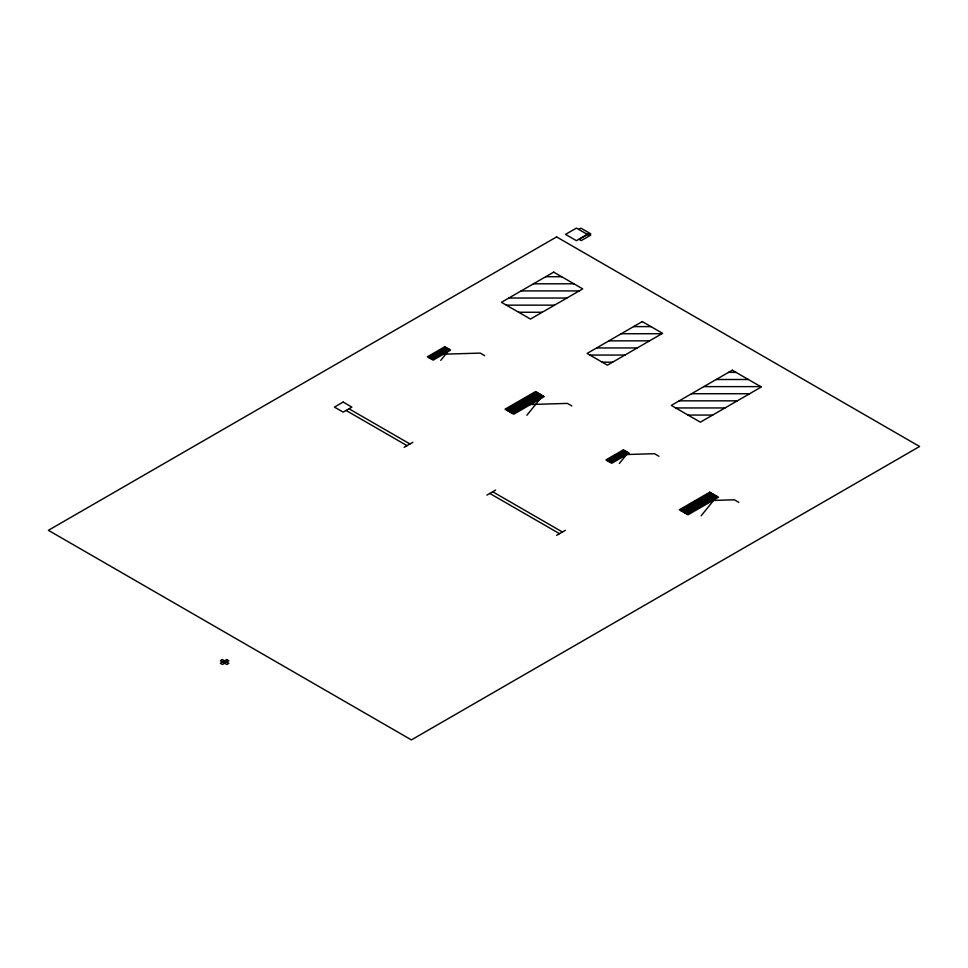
<?xml version="1.0" encoding="UTF-8"?>
<svg xmlns="http://www.w3.org/2000/svg" width="968" height="968" viewBox="0 0 968 968"><rect width="100%" height="100%" fill="white"/><g stroke="black" fill="none" stroke-linecap="round" stroke-linejoin="round"><path stroke-width="1.45" d="M440.755 360.362L447.7 351.759M526.882 415.248L539.902 399.131M619.351 463.466L626.296 454.875M701.122 515.835L714.142 499.718M578.719 229.404L580.897 228.145L590.77 233.845L588.592 235.103L576.42 228.097L565.53 234.389L576.42 240.681L587.31 234.389M428.824 357.628L446.248 347.572M430.276 358.475L447.7 348.407M431.728 359.309L449.152 349.242M404.14 447.325L412.852 442.303M506.506 410.021L536.998 392.415M507.958 410.868L538.45 393.262M509.41 411.702L539.902 394.097M510.862 412.537L541.354 394.932M512.314 413.384L542.806 395.779M486.904 495.108L495.616 490.086M607.42 460.744L624.844 450.689M608.872 461.579L626.296 451.524M610.324 462.414L627.748 452.358M556.6 535.352L565.312 530.319M680.746 510.62L711.238 493.014M682.198 511.455L712.69 493.861M683.65 512.302L714.142 494.696M685.102 513.137L715.594 495.531M686.554 513.972L717.046 496.366M440.44 354.276L480.273 353.102L484.714 355.667M527.56 404.576L567.393 403.402L571.834 405.967M614.68 454.875L654.513 453.702L658.954 456.267M694.54 500.976L734.373 499.803L738.814 502.368M545.77 276.703L561.621 276.703M533.453 283.805L573.939 283.805M521.135 290.92L579.215 290.92M508.817 298.035L566.897 298.035M506.361 305.15L554.567 305.15M518.679 312.265L542.249 312.265M633.556 326.615L650.98 326.615M621.238 333.73L661.894 333.73M608.92 340.845L649.576 340.845M596.591 347.948L637.246 347.948M589.911 355.062L624.929 355.062M602.229 362.177L612.611 362.177M728.517 372.39L736.067 372.39M716.187 379.504L748.397 379.504M703.869 386.619L760.715 386.619M691.551 393.722L749.631 393.722M679.234 400.837L737.313 400.837M675.712 407.951L724.984 407.951M688.03 415.066L712.666 415.066M348.964 408.762L409.948 443.973M492.712 491.756L562.408 532.001M346.06 410.444L407.044 445.655M489.808 493.438L559.504 533.67M224.685 660.745L226.827 661.979M222.374 662.088L224.516 663.322M556.6 236.918L48.4 530.319L411.4 739.903L919.6 446.49L556.6 236.918M588.592 233.845L579.058 239.35L581.236 240.608L590.77 235.103L588.592 233.845M553.696 272.129L501.424 302.306L530.464 319.065L582.736 288.887L553.696 272.129M343.156 402.059L334.444 407.092L343.156 412.126L351.868 407.092L343.156 402.059M444.796 346.738L427.372 356.793L433.18 360.144L450.604 350.089L444.796 346.738M642.268 321.582L587.092 353.441L607.42 365.178L662.596 333.319L642.268 321.582M535.546 391.58L505.054 409.186L513.766 414.219L544.258 396.614L535.546 391.58M222.374 659.571L220.329 660.745L226.827 664.496L228.871 663.322L222.374 659.571M226.73 659.571L220.329 663.261L222.471 664.496L228.871 660.805L226.73 659.571M732.292 370.212L671.308 405.411L700.348 422.181L761.332 386.97L732.292 370.212M623.392 449.842L605.968 459.909L611.776 463.261L629.2 453.193L623.392 449.842M709.786 492.18L679.294 509.785L688.006 514.819L718.498 497.213L709.786 492.18"/></g></svg>
